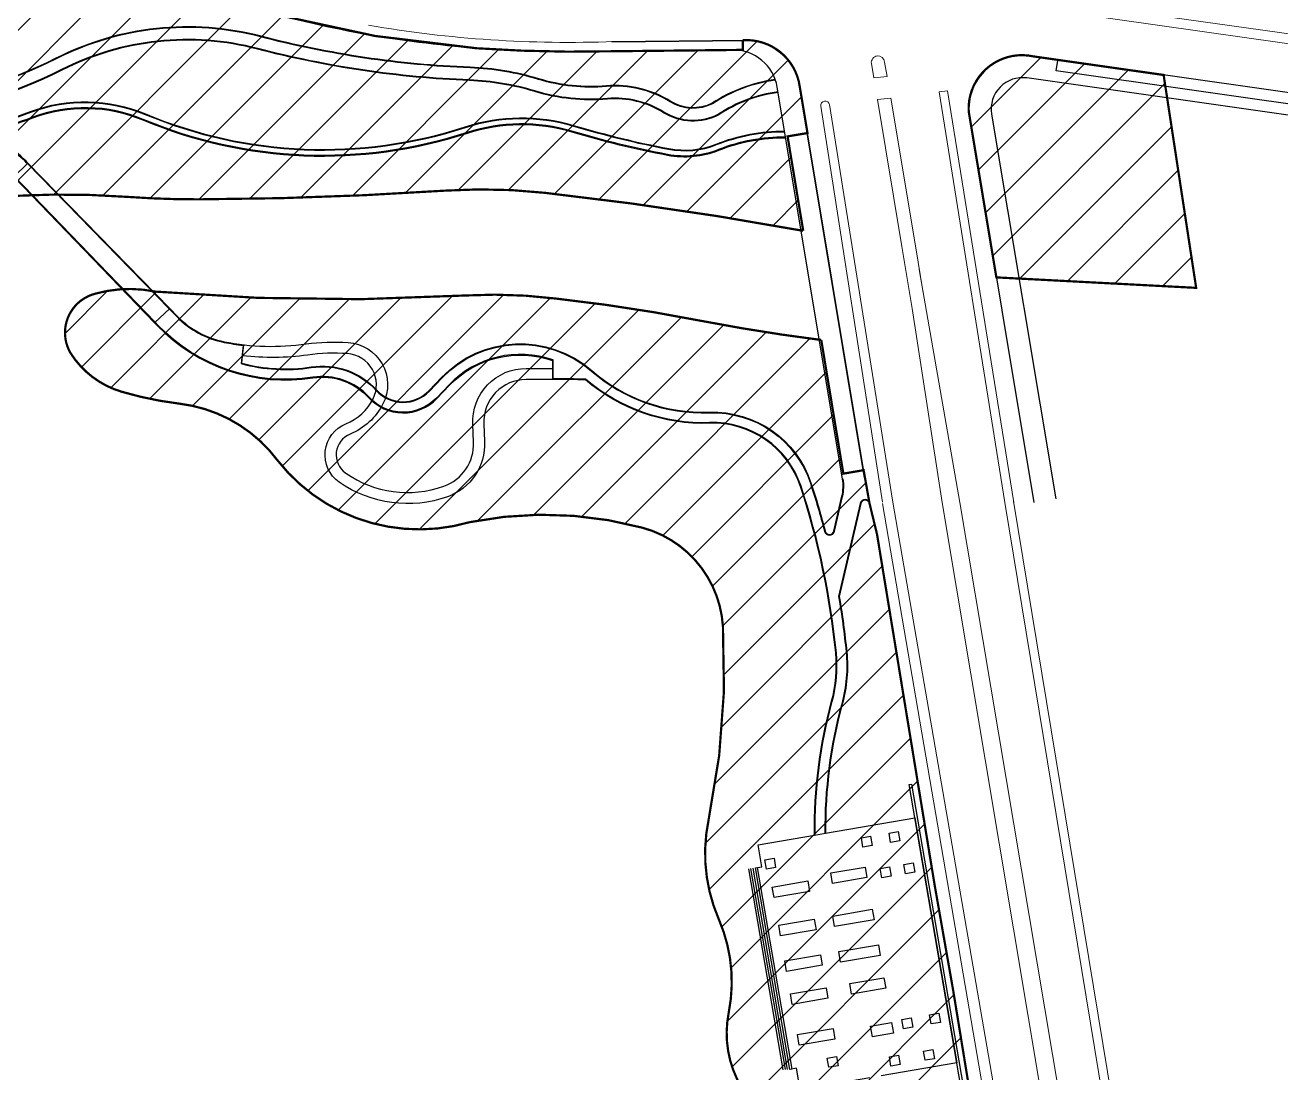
# Model space of a CAD drawing. Extents: x 216 to 1057, y -885 to -291.
# Drawn here: x 1021.65 to 1029.27, y -661.23 to -654.88 of the extents above; entities that cross this region are included whole.
import ezdxf

# ---------------------------------------------------------------- set-up
doc = ezdxf.new("R2010")
doc.units = 0
doc.header["$LTSCALE"] = 1000
doc.header["$MEASUREMENT"] = 0
doc.linetypes.add('ACAD_ISO05W100', pattern=[34, 24, -3, 0.5, -3, 0.5, -3])
doc.layers.get('0').update_dxf_attribs({"linetype": 'CONTINUOUS'})
pattern_1 = [(45, (-343244937.3183714, -671142701.8827525), (-5612.66007566822, 5612.660075668221), [])]

# ---------------------------------------------------------------- blocks, each defined once
blk = doc.blocks.new('索引图')
h = blk.add_hatch()
h.set_pattern_fill('ANSI31', color=251, scale=5000)
h.set_pattern_definition(pattern_1)
edge = h.paths.add_edge_path()
edge.add_arc((1049818.492525518, 988927.8444814682), 11268.47745668729, -106.46898487249467, 20.869026845496478, ccw=False)
edge.add_arc((1034227.327120602, 934348.5360987186), 45494.65063801684, 74.18782831914484, 102.2662090585989)
edge.add_arc((1017308.748115778, 1010607.618821263), 32619.61583907291, 205.5192727609332, 282.8472438422083, ccw=False)
edge.add_arc((970318.7934205532, 989329.7682939768), 18981.44955705814, 22.37249009623707, 59.89109240701482)
edge.add_arc((973851.0683149099, 994213.2476414442), 12999.06104715039, 62.5626908488738, 86.5706189984306)
edge.add_arc((973685.6018460989, 1016437.213779211), 9296.140183171272, 192.5453006417377, 275.8223905356724, ccw=False)
edge.add_arc((954628.9266605377, 1011800.403809547), 10319.96742728737, 14.69315915671661, 56.21285448726997)
edge.add_arc((963307.8783435822, 1025471.954512715), 5881.954347866851, 141.4984705032354, 240.0118543902008, ccw=False)
edge.add_arc((720898.7439210415, 728863.1606520414), 383032.7174504229, 51.62174755896319, 83.16275166104701)
edge.add_line((766498.588312149, 1109171.873185635), (767320.7709230781, 1304087.82815671))
edge.add_line((767320.7709230781, 1304087.82815671), (779879.0813863873, 1304211.404694676))
edge.add_line((779879.0813863873, 1304211.404694676), (779852.6816285849, 1299210.117247462))
edge.add_line((779852.6816285849, 1299210.117247462), (779258.6816285849, 1186680.117247462))
edge.add_line((779258.6816285849, 1186680.117247462), (790471.6816285849, 1187820.117247462))
edge.add_line((790471.6816285849, 1187820.117247462), (818624.6816287041, 1178369.117247462))
edge.add_arc((630802.8489080667, 731309.7587780952), 484911.4463915871, 57.49718364309342, 67.21139541464618, ccw=False)
edge.add_arc((739827.6275250316, 870075.2217220068), 309786.1233966591, 45.5445608235284, 60.713962391380505, ccw=False)
edge.add_line((956787.6816287041, 1091199.117247701), (971748.6816285849, 1075142.117247462))
edge.add_line((971748.6816285849, 1075142.117247462), (1009430.686487854, 1110284.626204967))
edge.add_arc((1197522.213606536, 1278278.664226651), 252191.2357411913, 221.769650180882, 244.6600584270022)
edge.add_line((1089587.389427602, 1050352.156083941), (1090780.86523217, 1053000.297339678))
edge.add_arc((1197268.770765543, 1277806.618627787), 248751.9972100266, 244.6536781972822, 265.7263997386773)
edge.add_arc((1201333.314876676, 1357659.494674325), 328691.2112409968, 266.0571351428887, 271.4097181925721)
edge.add_line((1209419.691130519, 1029067.767958403), (1238585.251038492, 1029378.617993832))
edge.add_line((1238585.251038492, 1029378.617993832), (1238561.991430461, 1031551.957717061))
edge.add_arc((1239356.309545994, 1019474.848311663), 12103.20258686207, 8.016353120808219, 93.76295523009452, ccw=False)
edge.add_line((1251341.243343234, 1021162.709305406), (1253081.713863254, 1010715.869194388))
edge.add_line((1253081.713863254, 1010715.869194388), (1248614.709583282, 1009971.654754519))
edge.add_line((1248614.709583282, 1009971.654754519), (1252120.73588258, 988777.8845130205))
edge.add_arc((1102683.831081092, 173834.3783015013), 828531.4157187846, 79.60906109770198, 83.66670353903916)
edge.add_arc((1180181.417539537, 872078.2570126057), 126000.0000052878, 83.66670353939249, 93.82950307372903)
edge.add_arc((1113126.581506252, 1873836.535728216), 878000.0000000453, 270.229189137843, 273.8295030740768, ccw=False)
edge.add_arc((1115786.644278288, 1208841.85583353), 212999.9998329859, 265.8623730915656, 270.2291891386719, ccw=False)
edge.add_arc((1086014.482421875, 797288.8268874884), 199628.4980392108, 85.86237309329262, 93.15798984370933)
edge.add_arc((1077220.641407013, 956674.9170763493), 40000.00000241262, 93.15798984428041, 114.9497272338299)
h = blk.add_hatch()
h.set_pattern_fill('ANSI31', color=251, scale=5000)
h.set_pattern_definition(pattern_1)
h.paths.add_polyline_path([(1380342.744148672, 913318.8168638945), (1374017.668953598, 954629.8357871771), (1529730.791601896, 930441.4595770836), (1543118.527356863, 889982.7780146599)])
edge = h.paths.add_edge_path()
edge.add_arc((1453315.305297971, 683961.6916056871), 319495.995134355, 80.6685880812351, 83.11417557786605)
edge.add_line((1491620.068841577, 1001153.173201203), (1363813.324478149, 1019362.381067157))
edge.add_line((1363813.324478149, 1019362.381067157), (1370516.790029347, 976430.7083338499))
edge.add_line((1370516.790029347, 976430.7083338499), (1374794.334804237, 972777.0360270739))
edge.add_line((1374794.334804237, 972777.0360270739), (1528423.5163939, 950804.8685542345))
edge.add_line((1528423.5163939, 950804.8685542345), (1514781.683919787, 991232.9343953133))
edge.add_arc((1503427.323085248, 987349.722402215), 12000.03522262555, 18.88078097501175, 81.8913821001537)
edge = h.paths.add_edge_path()
edge.add_arc((1301222.800281167, 1016220.941903949), 11973.00997647747, 77.53608960333126, 182.9047918279061)
edge.add_line((1289265.174156427, 1015614.192071319), (1295481.597061336, 978330.0915054083))
edge.add_line((1295481.597061336, 978330.0915054083), (1340330.894084096, 975980.4045245647))
edge.add_line((1340330.894084096, 975980.4045245647), (1333025.483515382, 1023748.864893794))
edge.add_line((1333025.483515382, 1023748.864893794), (1303806.870601952, 1027911.773716569))
edge = h.paths.add_edge_path()
edge.add_arc((1919409.993806064, 881354.0700261593), 10198.55349703423, 285.0631659786017, 297.17544510705596, ccw=False)
edge.add_line((1922060.432405591, 871505.9398146868), (1920716.377756178, 874378.3943741322))
edge.add_line((1920716.377756178, 874378.3943741322), (1552929.88384515, 927120.7905579805))
edge.add_line((1552929.88384515, 927120.7905579805), (1566302.15138644, 886659.1018643379))
edge.add_line((1566302.15138644, 886659.1018643379), (1648728.769586444, 874842.1685854197))
edge.add_line((1648728.769586444, 874842.1685854197), (1682735.293397725, 772072.0695798397))
edge.add_line((1682735.293397725, 772072.0695798397), (1889189.220781147, 840519.2548549175))
edge.add_line((1889189.220781147, 840519.2548549175), (1910796.31047821, 847691.2074797153))
edge.add_arc((1905141.325939536, 874422.8402593136), 27323.23262712406, 281.9446204614035, 305.6121756012942)
edge.add_arc((1911771.090579152, 863866.7795670033), 14900.15104254489, 308.523958741145, 394.3834075057894)
edge = h.paths.add_edge_path()
edge.add_arc((1544645.447499514, 979597.4140356779), 13857.42230033344, 84.75508713553319, 144.3018108973604)
edge.add_arc((1600046.693192542, 971216.3840327263), 68658.84909494361, 166.1229775967213, 176.3797252038337)
edge.add_line((1531524.856485844, 975551.7563792467), (1540266.12613821, 949151.6564823389))
edge.add_line((1540266.12613821, 949151.6564823389), (1894886.408582091, 898243.9253684282))
edge.add_line((1894886.408582091, 898243.9253684282), (1918258.755329788, 894935.5354779959))
edge.add_arc((2201515.232426345, 1021296.384301782), 310163.3375056122, 198.2842474278247, 204.0416728954818, ccw=False)
edge.add_arc((1878240.782335818, 915384.9215242863), 30029.54663711278, 16.6485616615946, 83.16513533971023)
edge.add_line((1881814.543695569, 945201.0564342737), (1545912.198864281, 993396.8159714937))
h = blk.add_hatch()
h.set_pattern_fill('ANSI31', color=251, scale=5000)
h.set_pattern_definition(pattern_1)
edge = h.paths.add_edge_path()
edge.add_line((1206151.994505823, 465582.0572564602), (1229082.1652686, 458966.3487524986))
edge.add_arc((1247326.059339702, 523105.7967932224), 66683.64466528733, 254.1220702982602, 271.0767760498411)
edge.add_arc((1242336.919896364, 657797.0623416901), 201459.8668075932, 271.775604335405, 275.1312036168225)
edge.add_arc((1242336.919890106, 657797.062428236), 201459.8668943506, 275.1312036163939, 280.2276940714251)
edge.add_arc((1273910.422047138, 482660.4478178024), 23500.00000025274, 280.2899567035194, 351.9357972992244)
edge.add_arc((1328861.610122681, 474874.7603670359), 31999.99999961068, 157.4957537950277, 171.9357972990582, ccw=False)
edge.add_arc((1551269.566242099, 361451.1956679821), 281572.086380091, 150.9024953964173, 153.4920924751674, ccw=False)
edge.add_arc((1331567.266750455, 484007.2716001272), 29999.99999990785, 112.26307415740291, 151.3762418664992, ccw=False)
edge.add_arc((1524967.100511193, -77569.84461557865), 623900.2071267893, 107.62934916525799, 109.1597127785812, ccw=False)
edge.add_line((1336013.861059129, 517029.2991387844), (1335377.762495458, 519478.9767489433))
edge.add_line((1335377.762495458, 519478.9767489433), (1314691.356434584, 643913.6303386688))
edge.add_line((1314691.356434584, 643913.6303386688), (1312723.446394742, 655751.1693600416))
edge.add_line((1312723.446394742, 655751.1693600416), (1291130.809631586, 785637.0633237362))
edge.add_line((1291130.809631586, 785637.0633237362), (1285789.875845194, 818309.3767766953))
edge.add_line((1285789.875845194, 818309.3767766953), (1281637.218384504, 841904.498485446))
edge.add_line((1281637.218384504, 841904.498485446), (1268687.511412323, 920715.791408062))
edge.add_line((1268687.511412323, 920715.791408062), (1267010.133487165, 927603.3391849995))
edge.add_line((1267010.133487165, 927603.3391849995), (1265683.63983798, 935075.2281966209))
edge.add_line((1265683.63983798, 935075.2281966209), (1261134.141801775, 934292.2538195848))
edge.add_line((1261134.141801775, 934292.2538195848), (1256172.851012886, 964283.0320124626))
edge.add_arc((1308667.192581177, 1380331.601143599), 419347.1923987974, 259.1100489434416, 262.8087859787237, ccw=False)
edge.add_arc((1153415.362238824, 582790.1423313618), 393166.743543459, 78.85036840403343, 83.67529399844781)
edge.add_arc((1182601.044320643, 862027.2944427729), 112427.6520279724, 82.78161801975426, 93.39433118910867)
edge.add_arc((1147425.037152469, 1453123.902099967), 479714.6908810901, 265.12825642561796, 273.40829116748296, ccw=False)
edge.add_arc((1100912.800673425, 947091.2001303434), 28638.8062462973, 78.37227967449837, 105.7283188218703)
edge.add_arc((1095450.825962245, 965919.7853113413), 9035.895299292435, 104.7550382055023, 210.0786474093883)
edge.add_arc((1104926.740958035, 972259.0203608274), 20426.19473698105, 212.1446099722737, 253.5347145178633)
edge.add_arc((1121518.093346059, 1028395.36245811), 78963.03679501417, 253.5347145174631, 263.1550764025937)
edge.add_arc((1108257.77365464, 917927.7427191734), 32297.60804000575, 36.76439322474738, 83.15507640277332, ccw=False)
edge.add_arc((1165926.962996483, 962193.1446195841), 40406.41254942306, 218.1040400239237, 286.2755779757745)
edge.add_arc((1194007.815492511, 840631.1983550787), 84453.87693417209, 74.90213356428609, 101.44410333052502, ccw=False)
edge.add_arc((1209614.332029879, 898480.0860991478), 24536.79112672534, 3.438228419927782, 74.90213281392658, ccw=False)
edge.add_arc((1072219.84004426, 890225.3507544994), 162179.0342194226, -11.92276350851921, 3.438228419811992, ccw=False)
edge.add_arc((1267131.751888573, 849070.0847612619), 37030.42664468619, 168.0772364915986, 203.4715424664362)
edge.add_arc((1200814.368424535, 820273.6230515242), 35269.16918066004, -11.304811672682774, 23.471542466674123, ccw=False)
edge.add_arc((1258656.180759072, 808710.6368755102), 23717.08263663673, 168.6951883271451, 236.5853001760907)
edge.add_arc((1225249.798709869, 762881.3348776102), 33039.83143068993, -9.24667729452068, 51.990857940958676, ccw=False)
edge.add_arc((1316271.953201294, 748062.854018569), 59180.66511545308, 170.753322520557, 207.3961476188028)
edge.add_arc((1127887.205767095, 668711.5944201946), 145496.9730477807, -6.775123635929617, 20.990893876610983, ccw=False)
edge.add_arc((1375097.57017827, 638085.8000695705), 103607.6038248942, 172.5348053430191, 201.1077187429759)
edge.add_arc((1243708.917770982, 589878.4306372404), 36401.57804662373, -70.65197430447728, 17.41712960347718, ccw=False)
edge.add_arc((1271433.842625022, 525784.3776085377), 33620.68350940403, 117.7704291004546, 183.0705845853339)
edge.add_arc((1394708.994899213, 523526.3725286722), 156848.2326396869, 179.8330331503696, 186.5792225308289)
edge.add_line((1238893.705031872, 505555.186542511), (1222918.370755553, 509885.1719690561))
edge.add_line((1222918.370755553, 509885.1719690561), (1223144.061915517, 510703.083688736))
edge.add_line((1223144.061915517, 510703.083688736), (1223069.346831501, 512310.0253813267))
edge.add_line((1223069.346831501, 512310.0253813267), (1222852.377941608, 513842.8730094433))
edge.add_line((1222852.377941608, 513842.8730094433), (1219909.686648846, 514024.3213603497))
edge.add_arc((1207981.344350934, 513086.1226607561), 11965.18143515037, 4.497220710238865, 71.41078694002265)
edge.add_line((1211795.615293086, 524427.0619497299), (1187987.774273276, 532954.0154988766))
edge.add_line((1187987.774273276, 532954.0154988766), (1189754.405749619, 537188.755461812))
edge.add_line((1189754.405749619, 537188.755461812), (1187344.215745866, 538235.4605026245))
edge.add_arc((1184880.58854717, 533845.0291702747), 5034.416178489221, 60.70166695936997, 158.6699529268702)
edge.add_line((1180191.026840448, 535676.2465951443), (1180088.613548696, 535427.5725141764))
edge.add_line((1180088.613548696, 535427.5725141764), (1159140.416787922, 543818.3749681711))
edge.add_line((1159140.416787922, 543818.3749681711), (1160264.957209945, 546559.7240560055))
edge.add_arc((1157212.977462649, 547854.6480406523), 3315.329320582603, 337.0089811168763, 431.2390092134647)
edge.add_line((1158279.257341027, 550993.828781724), (1154969.481645346, 548914.8045549393))
edge.add_line((1154969.481645346, 548914.8045549393), (1152001.413974047, 549438.1747659445))
edge.add_line((1152001.413974047, 549438.1747659445), (1144126.284929872, 551599.4271593094))
edge.add_arc((1136979.326151609, 528059.3186781406), 24601.13263822158, 73.11130475037234, 94.701837838186)
edge.add_line((1134962.759573162, 552577.6625519991), (1120080.563394666, 551475.8362634182))
edge.add_line((1120080.563394666, 551475.8362634182), (1116462.653478563, 551876.4578545094))
edge.add_line((1116462.653478563, 551876.4578545094), (1112329.611001015, 561115.9754772186))
edge.add_arc((1111217.566289842, 556311.2865635157), 4931.701430247687, 76.96836179398181, 164.2042814515041)
edge.add_line((1106472.094106555, 557653.736843586), (1106371.032946646, 557427.461556673))
edge.add_line((1106371.032946646, 557427.461556673), (1101685.300276279, 546950.785102129))
edge.add_line((1101685.300276279, 546950.785102129), (1105989.377020121, 545021.2251514196))
edge.add_line((1105989.377020121, 545021.2251514196), (1108404.908715963, 550402.2915523052))
edge.add_line((1108404.908715963, 550402.2915523052), (1112360.72832942, 547886.1473827362))
edge.add_arc((1119606.09687978, 559277.1365658045), 13499.99999997508, 237.5411348489395, 274.3082494182881)
edge.add_line((1120620.247933507, 545815.2831406593), (1138206.924091399, 547140.1784274578))
edge.add_arc((1139446.442037225, 530686.801974535), 16500.00004362485, 68.19192813608532, 94.30824937647799, ccw=False)
edge.add_line((1145576.169572294, 546005.9547508955), (1154749.103840292, 542335.5441293716))
edge.add_line((1154749.103840292, 542335.5441293716), (1152481.125928104, 536806.7796143293))
edge.add_line((1152481.125928104, 536806.7796143293), (1156181.855205595, 535288.6877806187))
edge.add_line((1156181.855205595, 535288.6877806187), (1158462.977095127, 540849.4940342903))
edge.add_line((1158462.977095127, 540849.4940342903), (1178941.57015413, 532670.1718335152))
edge.add_line((1178941.57015413, 532670.1718335152), (1176675.807592034, 527112.9913916588))
edge.add_line((1176675.807592034, 527112.9913916588), (1181187.989475012, 525268.0569308996))
edge.add_line((1181187.989475012, 525268.0569308996), (1183499.192880034, 530936.6890172958))
edge.add_line((1183499.192880034, 530936.6890172958), (1200642.699010134, 524717.5560466051))
edge.add_arc((1197914.516314983, 517197.115967989), 7999.99998713587, 37.1691632803242, 70.06079689812623, ccw=False)
edge.add_line((1204289.357898891, 522030.4786249399), (1211657.659888208, 512312.242524147))
edge.add_arc((1220821.494683385, 519260.2013502121), 11500.0000000866, 217.1691632518017, 254.8347976109795)
edge.add_line((1217813.059676528, 508160.6824952364), (1222120.37904948, 506993.2183414698))
edge.add_line((1222120.37904948, 506993.2183414698), (1220153.083040297, 499863.6767598391))
edge.add_line((1220153.083040297, 499863.6767598391), (1218846.698373556, 492466.0042613745))
edge.add_line((1218846.698373556, 492466.0042613745), (1215549.227167726, 481707.9166007042))
edge.add_line((1215549.227167726, 481707.9166007042), (1210687.960487366, 475490.6784962416))
edge.add_line((1210687.960487366, 475490.6784962416), (1206609.473827124, 467354.9447325468))
edge.add_line((1206609.473827124, 467354.9447325468), (1206151.994505823, 465582.0572564602))
at = {"color": 251, "linetype": 'Continuous', "lineweight": 13}
for p, q in [((1351739.934412539, 1032065.005993009), (1292093.784275353, 1040618.985912323)), ((1493629.755780816, 1014294.475500941), (1293081.903582931, 1042537.340934396)), ((1493150.265900731, 1011813.331317663), (1351739.934412539, 1032065.005993962)), ((1267415.433055639, 1026310.687872171), (1267939.705595434, 1023142.724671006)), ((1270945.229065418, 1023424.28987062), (1270399.052354872, 1026645.292939186)), ((1267994.693017006, 1023135.625180364), (1270945.229065418, 1023424.28987062)), ((1268793.853155077, 1018246.156665087), (1271757.344000161, 1018509.797815919)), ((1268793.853155077, 1018246.156665087), (1274242.251388371, 985279.1466732025)), ((1271757.344000161, 1018509.797815919), (1277304.458397806, 985385.6085790396)), ((1284507.3270486, 1020155.50410676), (1282658.55567354, 1019937.019684911)), ((1282658.55567354, 1019937.019684911), (1297347.649694979, 927822.085827589)), ((1299400.77030915, 927818.3723995686), (1284507.3270486, 1020155.50410676)), ((1269890.560356438, 927871.7467952967), (1256087.069133818, 1016740.132436633)), ((1258058.706870377, 1017087.567959666), (1272236.099101901, 927867.5044761896)), ((1274242.251388371, 985279.1466732025), (1276548.547312319, 971352.5071172714)), ((1277304.458397806, 985385.6085790396), (1279050.785250485, 974836.3433485031)), ((1278177.621817052, 980110.9759616852), (1287295.118047535, 927840.2675968409)), ((1276548.547312319, 971352.5071172714), (1283276.757597625, 927847.5355056524)), ((1339794.836892486, 519996.9672840834), (1269937.869096458, 927567.1679862738)), ((1272236.099101901, 927867.5044761896), (1342624.088117957, 520485.8096116781)), ((1354470.698971748, 503164.7805874348), (1283276.757597625, 927847.5355056524)), ((1287295.118047535, 927840.2675968409), (1372499.254202962, 419584.6184403896)), ((1297347.649694979, 927822.085827589), (1353663.633215606, 585804.9876396656)), ((1355637.065887213, 586129.9300390482), (1299321.082477927, 928147.0279177427))]:
    blk.add_line(p, q, dxfattribs=at)
at = {"color": 251, "linetype": 'ACAD_ISO05W100', "ltscale": 0.03, "const_width": 500}
for points in [[(818624.6816287041, 1178369.117247462, -0.04241164678830221), (891365.6816285849, 1140267.117247462), (891365.6816285849, 1140267.117247462), (891365.6816285849, 1140267.117247462, -0.06628582805920989), (956787.6816287041, 1091199.117247701), (971748.6816285849, 1075142.117247462), (1009430.686487854, 1110284.626204967, 0.1002116956567325), (1089587.389427602, 1050352.156083941), (1090780.86523217, 1053000.297339678, 0.09220708769554059), (1178731.95762521, 1029746.257677913, 0.02335929675467539), (1209419.691130519, 1029067.767958403), (1238585.251038492, 1029378.617993832), (1238561.991430461, 1031551.957717061, -0.39263381448174), (1251341.243343234, 1021162.709305406), (1253081.713863254, 1010715.869194388), (1248614.709583282, 1009971.654754519), (1252120.73588258, 988777.8845130205, 0.01770665526628222), (1194080.718944609, 997309.2812110186, 0.04437266619439054), (1171766.169193089, 997796.9254616499, -0.01571062546696639), (1116638.664387405, 995843.5600878, -0.01905613561850731), (1100418.169961989, 996397.0161079168, 0.03184389035953542), (1075017.064695954, 996614.1740783453, 0.09537198587863135), (1060347.726134598, 992942.0472413301)], [(1303806.870602012, 1027911.773716688, 0.4951470225924262), (1289265.174156427, 1015614.192071319), (1295481.597061336, 978330.0915054083), (1340330.894084096, 975980.4045245647), (1333025.483515382, 1023748.864893794), (1303806.870601952, 1027911.773716569)], [(1291130.809631586, 785637.0633237362), (1285789.875845194, 818309.3767766953), (1281637.218384504, 841904.498485446), (1268687.511412323, 920715.791408062), (1267010.133487165, 927603.3391849995), (1265683.63983798, 935075.2281966209), (1261134.141801775, 934292.2538195848), (1261134.141801775, 934292.2538195848), (1256172.851012886, 964283.0320124626, -0.016140186175109), (1229442.771893322, 968536.070644021, 0.02105582030133583), (1196727.750067711, 973563.8943786621, 0.04633982389827841), (1175944.471968591, 974257.713603735, -0.03614419440585425), (1106685.004390478, 975142.2765350342, 0.1199333669605143), (1093149.501052141, 974657.708835721, 0.4949020523988136), (1087631.720046401, 961391.100454092, 0.1825878117375772), (1099137.255517721, 952670.4703948498, 0.04200141992725843), (1112107.082711816, 949995.1452471018, -0.205228155411231), (1134131.499941289, 937258.6964761019, 0.3065493053932563), (1177251.166050076, 923406.025619626, -0.1163317456773646), (1216005.39490509, 922169.9243029356, -0.3223355456984711), (1234106.957811475, 899951.6162952185, -0.06712551853301685), (1230900.183255136, 856720.3090617657, 0.1556764315231423), (1233165.296397328, 834321.1051744223, -0.1529159142256773), (1235399.25222528, 813359.8608932495, 0.3052064633909283), (1245595.304051876, 788913.8313646317, -0.273745086508336)]]:
    blk.add_lwpolyline(points, format="xyb", dxfattribs=at)
at = {"color": 251}
for points in [[(1245843.939226508, 1022743.58048594, 0.1119622815822709), (1231676.983792365, 1017409.741834044, -0.2618854429972209), (1222373.572820425, 1017830.670808554, 0.1621583757805117), (1207932.793950677, 1021302.832875252, -0.09514962372146935), (1192739.666211665, 1022891.286285996, 0.06372356966528898), (1177343.299181819, 1025480.719799995, -0.05393130304606431), (1130426.125909984, 1032432.856965423, 0.1828443276240628), (1084334.92068696, 1027490.276452422, -0.1846376324873106), (1015071.77839613, 1020305.839033961), (1015071.77839613, 1020305.839033961)], [(1245894.721179605, 1022599.151575327, 0.1122538147802218), (1231752.332785428, 1017279.749112964, -0.2621276592099073), (1222294.215360224, 1017703.382185578, 0.162158375780927), (1207945.611661077, 1021153.381524324, -0.095149623721138), (1192696.213078618, 1022747.718095899, 0.06372356966535042), (1177337.398163497, 1025330.835918307, -0.05393130304603301), (1130388.308447242, 1032287.702428818, 0.1828443276241945), (1084402.655602574, 1027356.440802455, -0.1846376324872387), (1015032.954631329, 1020160.950403333), (1015032.954631329, 1020160.950403333)], [(1246498.611128747, 1019804.497273922, 0.1152482774439653), (1233196.846508622, 1014817.930389404, -0.2659525078342702), (1220786.423343301, 1015284.898521543, 0.1621583757808574), (1208189.148159027, 1018313.805856228, -0.0951496237212783), (1191870.603550494, 1020019.92248261, 0.06372356966530339), (1177225.278814793, 1022483.04216671, -0.05393130304607591), (1129669.776654899, 1029529.766232371, 0.182844327623947), (1085689.618999362, 1024813.56345284, -0.1846376324875429), (1014295.303099513, 1017408.06642139, -0.007293037174283162), (1014295.303099513, 1017408.06642139, -0.007293037174283162)], [(1246473.944688678, 1019952.552867532, 0.1151404428176862), (1233120.252728999, 1014947.145623803, -0.2657806314225962), (1220865.780809402, 1015412.187140703, 0.1621583757808045), (1208176.330448627, 1018463.257207155, -0.0951496237213229), (1191914.05668354, 1020163.490672708, 0.06372356966511045), (1177231.179833174, 1022632.926048398, -0.05393130304613519), (1129707.594117641, 1029674.920768976, 0.1828443276238099), (1085621.884083748, 1024947.399102807, -0.1846376324874497), (1014334.126864374, 1017552.955052018, -0.007293037174282825), (1014334.126864374, 1017552.955052018, -0.007293037174282825)], [(1257065.128365517, 921371.258120656, 0.7834646043743101), (1259006.841813326, 921397.6144384146), (1260819.144752026, 929205.6184686422, 0.09860679859095502), (1260942.140575588, 933109.971539855), (1246299.796067059, 1020997.846693516, 0.3697565935263997), (1236326.224348605, 1029353.872029066), (1208828.11492306, 1029052.668563604)], [(988660.2800855637, 1028636.113204479, 0.444755196839927), (988760.5858997703, 1027675.937888026, 0.2521669006173098), (1078730.279126108, 1015391.001656651, -0.1910442445884622), (1104419.335832715, 1014897.424774647, 0.1800525893143411), (1176317.370358288, 1011986.653337717, -0.1527179906059336), (1200551.553537011, 1012295.195589066), (1200551.553537011, 1012295.195589066, 0.02563914970422691), (1221900.1458987, 1007091.287663817, 0.1421372000307828), (1232663.276163638, 1008112.027329326, -0.09509215608939003), (1247963.447628021, 1011012.096077919, -0.09509215608939003)], [(1014295.303099513, 1017408.06642139, -0.08096663328732787), (989419.4795355201, 1028618.120347381, 0.9778604400018232), (988848.9261147976, 1027797.164974213, 0.2521669006174126), (1078677.672775924, 1015531.474329948, -0.191044244588576), (1104477.299310565, 1015035.773013711, 0.1800525893149124), (1176270.780223131, 1012129.234399915, -0.1527179906128122), (1200594.498561382, 1012438.916585684), (1200594.498561382, 1012438.916585684, 0.02563914970422993), (1221928.154874325, 1007238.649454236, 0.1421372000312419), (1232608.0650599, 1008251.496802807, -0.09493796738858228), (1247938.448925674, 1011162.146012068, -0.09493796738858228)], [(1573555.477631032, 814701.5491069555), (1514870.428664505, 991129.2199099064, 0.284351553102848), (1505176.428831697, 999221.7299637794), (1303021.348623633, 1028023.683466315, 0.5073070271061206), (1289492.883789122, 1014165.688764572), (1303924.293054581, 927810.1875926256)], [(1568811.060317516, 813123.4159201384), (1511102.451327622, 986615.5684982538, 0.2843515464981485), (1501408.4515872, 994708.0782735348), (1302316.097868621, 1023073.671206474, 0.5073070271048644), (1294424.493379474, 1014989.840964079), (1308855.902644753, 928634.3397933245)], [(1248163.533051014, 1009811.121557236, 0.09636797017338772), (1233104.964993536, 1006996.271541834, -0.1421372000310628), (1221676.074093699, 1005912.39334023, -0.02563914970416705), (1200207.993341923, 1011145.427615643, 0.004170888686019273), (1200207.993341923, 1011145.427615643, 0.1527179906043486), (1176690.091439426, 1010846.004839778, -0.1800525893107606), (1103955.628010035, 1013790.63886261, 0.1910442445885504), (1079151.129927397, 1014267.220270872, -0.01705486522996924), (1072883.748372614, 1012160.87068212, 0.6602158038996574), (1072435.37508893, 1008232.117875338, -0.07010299001357408), (1077571.082345247, 1004267.941517115), (1077958.900598943, 1003870.74984014)], [(1078065.040806592, 1003976.755178332), (1077678.407194674, 1004372.733581185, 0.07010299000747602), (1072509.566343129, 1008362.485270858, -0.6602158038040008), (1072926.657769799, 1012017.139044523), (1072926.657769799, 1012017.139044523), (1072926.657769799, 1012017.139044523, 0.01705486522718876), (1079203.73627758, 1014126.747597694, -0.1910442445883684), (1103897.664532185, 1013652.290623546, 0.1800525893136736), (1176736.681574583, 1010703.42377758, -0.1527179906093117), (1200165.048317552, 1011001.706619024, -0.004170888685945929), (1200165.048317552, 1011001.706619024, 0.02563914970416207), (1221648.065118074, 1005765.031549811, 0.142137200030873), (1233160.176097274, 1006856.802068353, -0.09653293843602759), (1248188.556167483, 1009660.925082088)], [(1109834.377857864, 971224.8541375399), (1111568.597549617, 969448.7190001011, 0.1521037904023348), (1122110.156997323, 963752.0385782719, 0.01939166908859379), (1126397.802361548, 963083.0794461966, 0.01360920850496993)], [(1109944.638781548, 971326.6391634941), (1111675.922398984, 969553.5110641718, 0.1521037904022639), (1122139.008699477, 963899.2376927137, 0.08302441327018005), (1140541.561369956, 963386.0052794218, -0.05156947318676522), (1149968.625955999, 963713.6262601614, -0.5370079873038947), (1157795.395707965, 949943.8041824102, -0.1817134428255801), (1150408.16596359, 943164.3238713741, 0.5958972653322748), (1149416.616782069, 934425.4723986387, 0.2423831303427124), (1171447.760346115, 931469.2113522291, 0.3293346745859889), (1178115.601308942, 941378.5270584822), (1177939.632802725, 945375.3283640146, -0.4282042480089847), (1189970.390161812, 957903.0702539682, 0.0003798830350664842), (1195839.443140864, 957886.80618155)], [(1106516.498656571, 968162.0245414972), (1107139.838413477, 967516.1773495674, 0.2439469371344078), (1142055.441614926, 955767.6596153975, -0.2516598803619423), (1154554.20679003, 951358.8097057343, 0.4342456531408107), (1169897.706685841, 951161.7043771744), (1172749.004680455, 954135.9851535559, -0.293122293512477), (1195843.080996275, 959695.4360051155), (1195839.443140924, 957886.80618155)], [(1231113.979814887, 945745.8674275875, -0.1885670643828666), (1203276.805914998, 955529.0073537827, -0.0004717026536359061), (1195984.716092408, 955536.5121382475), (1195993.295255005, 959801.8080283403, 0.294434652717328), (1172640.723647892, 954239.7889010906), (1169789.425653338, 951265.5081247091, -0.4342456531416859), (1154665.118613183, 951459.7976628542, 0.2516598803624174), (1142032.438097715, 955915.885248065, 0.04382740724048247), (1142032.438097715, 955915.885248065, -0.2439469371352246), (1107247.768408239, 967620.3460407257), (1106624.428651333, 968266.1932326555)], [(1126397.802361548, 963083.0794461966, 0.01805388453750024), (1126397.802361548, 963083.0794461966), (1125932.425944746, 958993.7032086849, 0.1060157504550158), (1141695.053178191, 958089.8611947298, -0.2516598795135833), (1156291.825389564, 952940.9543271065, 0.4342456531411058), (1168201.303843737, 952787.96308887), (1171052.601838052, 955762.2438648939, -0.3998086191684685), (1204591.926659107, 957300.1959217787, 0.1896401226656896), (1231037.438203752, 947944.535520196, -0.3330331138144759), (1253721.626965344, 932152.1088558435, -0.01611587422662484), (1256919.987037539, 921333.3899952173)], [(1126096.002417862, 959104.4953513145, 0.1051507395307233), (1141672.049660981, 958238.0868273973, -0.2516598794725812), (1156402.737214863, 953041.9422818422, 0.4342456531406248), (1168093.022810876, 952891.7668360472), (1170944.32080555, 955866.0476124287, -0.3998086191669541), (1204690.25337708, 957413.473706603, 0.1896401226659641), (1231032.219457567, 948094.4447083473, -0.3330331138148407), (1253864.027668715, 932199.2473715544, -0.01611587423300995), (1257065.128365517, 921371.258120656, -0.01606481777655535)], [(1254645.957893074, 853200.0437846184, -0.0699503853125981), (1258489.678825855, 883208.6684645414, 0.09156122837216947), (1259408.790969372, 894065.8354833126, 0.0554351547291694), (1251490.682611585, 931413.6054432392, 0.3330331138183987), (1231119.198561072, 945595.9582394361, 0.4092682264807636), (1231119.198561072, 945595.9582394361), (1231119.198561072, 945595.9582394361), (1231119.198561072, 945595.9582394361, 0.3903185121999047), (1231119.198561072, 945595.9582394361, -0.1882124148830384), (1203221.191570282, 955379.0125237703, -0.0008576923279412467), (1189961.562888086, 955403.0858381987, 0.4282042480082692), (1180437.21331203, 945485.2901753187), (1180613.181818128, 941488.4888697863, -0.3293346745889307), (1172286.67390722, 929114.1690942049, -0.2423831303439848), (1147986.532906651, 932374.8968430758, -0.5958972653275697), (1149473.856678903, 945483.174052, 0.1817134428255874), (1155565.081204891, 951073.2718523741, 0.537007987307184), (1149797.987703621, 961219.4565410614, 0.05156947318720328), (1140884.939726055, 960909.6992999315, -0.06285777698750737), (1126281.099644601, 960730.989890933)], [(1254795.657159507, 853225.6660627127, -0.06989532237743), (1258634.361194789, 883169.0829604864, 0.09156122837159437), (1259558.068898976, 894080.5358142853, 0.05543515472925203), (1251633.083315015, 931460.74395895, 0.3330331138063553), (1231113.979814887, 945745.8674275875, 0.2542631573631248)], [(1256919.987037539, 921333.3899952173, 0.7834646043898965), (1259152.957502544, 921363.6997606754), (1260965.260442555, 929171.7037966251, 0.09860679857238984), (1261090.10120213, 933134.6221581697, 0.1037723775660526)], [(1267155.873764694, 927638.8324450254, 0.7900735307811996), (1264918.311353087, 927626.729980588), (1260069.873446524, 906738.0500938892)], [(1267010.133487165, 927603.3391849995, 0.7900735307557625), (1265064.427042246, 927592.8153028488), (1260222.826965272, 906733.5950554609)], [(1260069.873900831, 906738.0520510674, -0.01793535998914199), (1261747.478533208, 894296.1406693459, -0.09156122837215384), (1260756.369271815, 882588.495567441, 0.06906969902565543), (1256991.857609749, 853601.5640923977)], [(1260222.826965272, 906733.5950555801, -0.01789217654574087), (1261896.756462812, 894310.8410003185, -0.09156122837162609), (1260901.051640689, 882548.910063386, 0.06901214756177057), (1257141.641229868, 853627.2008086443)]]:
    blk.add_lwpolyline(points, format="xyb", dxfattribs=at)
at = {"color": 251, "linetype": 'Continuous', "lineweight": 13}
for points in [[(1265963.389989793, 933396.0816246271), (1251279.594224393, 1021532.746304154, 0.3696851567998048), (1239314.324596941, 1031560.009368658), (1209143.067450941, 1031237.109268546)], [(1265815.429363847, 933371.4310024977), (1251131.633598447, 1021508.095682025, 0.3696851567977921), (1239315.92984134, 1031410.017958164), (1209144.672695339, 1031087.117858171)]]:
    blk.add_lwpolyline(points, format="xyb", dxfattribs=at)
at = {"color": 251}
for points in [[(1500837.267264605, 999688.435266614), (1500505.799409747, 997361.9295045137), (1308911.141403496, 1024659.291636348), (1309242.049777865, 1026985.877110362)], [(1077958.900598824, 1003870.74984026), (1109834.377857924, 971224.8541376591)], [(1106626.743539155, 968263.7947592735), (1075057.450193822, 1000972.986224174)], [(1126281.099644601, 960730.989890933), (1126563.778385341, 963214.9570263624)], [(1126096.002417862, 959104.4953513145), (1126281.099644601, 960730.989890933)], [(1195839.443140924, 957886.80618155), (1195834.414682448, 955386.8112386465)], [(1267010.133487165, 927603.3391849995), (1268687.511412323, 920715.791408062), (1281637.218384504, 841904.498485446), (1285789.875845194, 818309.3767766953), (1291130.809631586, 785637.0633237362)], [(1275919.885021925, 864551.7720050812), (1276412.718310952, 864636.1245341301), (1288981.245137691, 791203.9644583464), (1288488.411848605, 791119.6119292974), (1275919.885021865, 864551.7720050812)], [(1257141.641229868, 853627.2008086443), (1277202.04346329, 857060.7060108185), (1286615.785703778, 802060.5109472275), (1269605.02775389, 799148.9778068066)], [(1267067.114983678, 798714.5928629637), (1251427.488862157, 796037.7403739691), (1250601.229243875, 800865.1978309155), (1249218.661578655, 800628.5598406792), (1249120.979043245, 800622.3666410446), (1241380.794578671, 845844.7282159328), (1242859.294446111, 846097.7858030796), (1242013.746621609, 851037.9354375601), (1254645.957893133, 853200.0437844992)], [(1254645.957893133, 853200.04378438), (1257141.641229868, 853627.2008086443)], [(1248117.328462839, 800558.7338914871), (1240395.574129581, 845673.4166294336)], [(1248619.153753042, 800590.5502662659), (1240888.190058172, 845759.0390964746)], [(1249615.562665522, 800696.4927729368), (1241873.856636345, 845927.7441545725)], [(1247615.503172636, 800526.9175168276), (1239902.740840495, 845589.0641003847)]]:
    blk.add_lwpolyline(points, dxfattribs=at)
for points in [[(1106516.498656571, 968162.0245414972), (1074951.301255584, 1000866.972166419), (1078065.040806413, 1003976.755178571), (1109944.638781607, 971326.6391634941)], [(1267257.436531186, 852923.7031145096), (1267611.717153132, 850853.8033002615), (1265541.81733948, 850499.5226783752), (1265187.536717534, 852569.4224926233)], [(1273467.135973454, 853986.5449801683), (1273821.416595399, 851916.6451659203), (1271751.516781747, 851562.364544034), (1271397.236159801, 853632.2643582821)], [(1245578.084564805, 847995.6509306431), (1245932.365186751, 845925.751116395), (1243862.465373099, 845571.4704945087), (1243508.184751153, 847641.3703087568)], [(1266005.290127158, 846013.4115588665), (1266410.182266533, 843647.8117712736), (1258721.982956529, 842331.9123183489), (1258317.090817153, 844697.5121059418)], [(1271479.724200964, 846037.3189519644), (1271834.00482291, 843967.4191377163), (1269764.105009258, 843613.13851583), (1269409.824387312, 845683.0383300781)], [(1276802.323722661, 846948.3262653351), (1277156.604344606, 844878.426451087), (1275086.704530954, 844524.1458292007), (1274732.423909009, 846594.0456434488)], [(1253146.325847149, 842899.4048711061), (1253551.217986524, 840533.8050835133), (1245567.318703294, 839167.29411304), (1245162.426563919, 841532.8939006329)], [(1267624.858684599, 836551.0124075413), (1268029.750823975, 834185.4126199484), (1259158.751619875, 832667.067097187), (1258753.8594805, 835032.6668847799)], [(1254614.059852302, 834324.105640769), (1255018.951991677, 831958.5058531761), (1247035.052708447, 830591.9948827028), (1246630.160569072, 832957.5946702957)], [(1255980.570822656, 826340.2063573599), (1256385.462962031, 823974.606569767), (1248401.563678801, 822608.0955992937), (1247996.671539426, 824973.6953868866)], [(1268991.369654894, 828567.1131241322), (1269396.261794269, 826201.5133365393), (1260525.262590289, 824683.1678134203), (1260120.370450914, 827048.7676010132)], [(1270256.657590449, 821174.6137876511), (1270661.549729824, 818809.0140000582), (1262973.3504197, 817493.1145470142), (1262568.458280325, 819858.7143346071)], [(1257245.858758211, 818947.7070208788), (1257650.750897586, 816582.1072332859), (1249666.851614296, 815215.5962628126), (1249261.959474921, 817581.1960504055)], [(1276362.337267101, 812175.6874252558), (1276716.617889047, 810105.7876110077), (1274646.718075395, 809751.5069891214), (1274292.437453449, 811821.4068033695)], [(1282572.036709607, 813238.5292912722), (1282926.317331553, 811168.6294770241), (1280856.4175179, 810814.3488551378), (1280502.136895955, 812884.2486693859)], [(1258814.815798402, 809781.007843852), (1259219.707937777, 807415.4080562592), (1251235.808654487, 806048.8970857859), (1250830.916515112, 808414.4968733788)], [(1271977.449182987, 811120.8146903515), (1272382.341322362, 808755.2149027586), (1267651.141746879, 807945.4306240082), (1267246.249607503, 810311.0304116011)], [(1259581.957690895, 803520.6968840361), (1259936.23831284, 801450.797069788), (1257866.338499188, 801096.5164479017), (1257512.057877243, 803166.4162621498)], [(1273538.437092125, 803778.926871419), (1273892.717714071, 801709.0270571709), (1271822.817900419, 801354.7464352846), (1271468.537278473, 803424.6462495327)], [(1281226.636401534, 805094.8263242245), (1281580.91702348, 803024.9265099764), (1279511.017209828, 802670.6458880901), (1279156.736587882, 804740.5457023382)]]:
    blk.add_lwpolyline(points, close=True, dxfattribs=at)
at = {"color": 251, "linetype": 'Continuous', "lineweight": 13}
blk.add_lwpolyline([(1267009.767907023, 927604.8352956772), (1265963.389586568, 933396.0782045126)], dxfattribs=at)
for centre, radius, start, end in [((1197544.785503626, 1279442.480629802), 250403.9261856901, 253.8566156486393, 265.6913125515736), ((1201332.316786408, 1356129.158171415), 327161.3647603088, 266.0631989902932, 271.4164863958073), ((1268926.61760366, 1026498.970150948), 1522.864013723456, 97.16099526899067, 187.2056565411449), ((1268835.71010524, 1026435.939553738), 1577.292819691275, 7.730957550999062, 93.60017431200934)]:
    blk.add_arc(centre, radius, start, end, dxfattribs=at)
at = {"color": 251, "linetype": 'Continuous', "lineweight": 13, "extrusion": (0, 0, -1)}
for centre, radius, start, end in [((-1199329.645929754, 1291438.401482582), 260385.4807127875, 267.7364945157195, 279.8998068712157), ((-1257083.169861734, 1016897.417458773), 1008.438901905827, 350.9234072102298, 79.61334217724244), ((-1257020.844046414, 1016825.78232193), 1070.366271825844, 83.58367767995038, 165.7396509843395)]:
    blk.add_arc(centre, radius, start, end, dxfattribs=at)

msp = doc.modelspace()

# ---------------------------------------------------------------- block references
at = {"xscale": 2.700000000000001e-05, "yscale": 2.700000000000001e-05, "zscale": 2.700000000000001e-05}
msp.add_blockref('索引图', (992.5635139495978, -682.8226928765148), dxfattribs=at)

doc.saveas('drawing.dxf')
